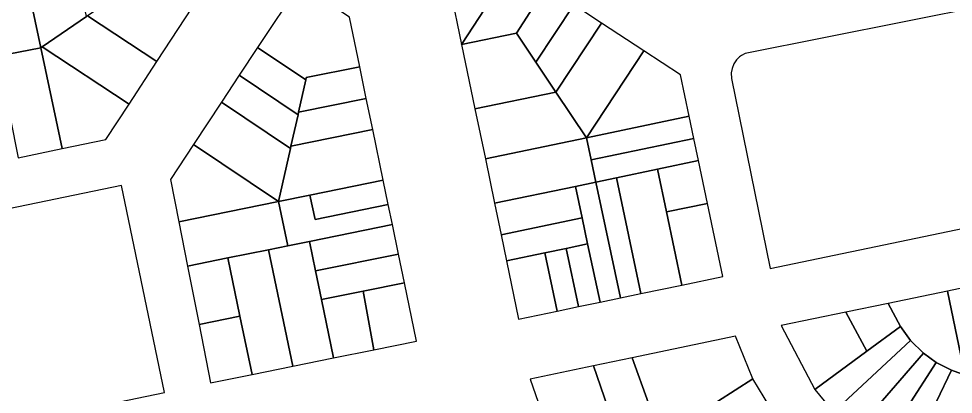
# Model space of a CAD drawing. Header units: metres. Extents: x 263639 to 269142, y 7370519 to 7372711.
# Drawn here: x 265107.5 to 265420.4, y 7371581.5 to 7371707.3 of the extents above; entities that cross this region are included whole.
import ezdxf

# ---------------------------------------------------------------- set-up
doc = ezdxf.new("R2010")
doc.units = ezdxf.units.M
doc.layers.add('LOTE', color=7, linetype='Continuous')

msp = doc.modelspace()

# ---------------------------------------------------------------- linework, layer by layer
at = {"layer": 'LOTE', "color": 7}
for points in [[(265114.93, 7371697.57), (265115.38, 7371697.87), (265130.25, 7371708.02), (265124.49, 7371735.26), (265107.7, 7371731.78), (265114.93, 7371697.57)], [(265093.51, 7371728.84), (265099.01, 7371701.82), (265100.46, 7371694.72), (265114.93, 7371697.57), (265107.7, 7371731.78), (265093.51, 7371728.84)], [(265252.06, 7371716.6), (265255.8, 7371698.63), (265273.11, 7371725.2), (265261.99, 7371732.49), (265252.06, 7371716.6)], [(265273.11, 7371725.2), (265255.8, 7371698.63), (265274.14, 7371702.45), (265284.15, 7371717.96), (265273.11, 7371725.2)], [(265165.73, 7371711.21), (265150.07, 7371721.55), (265140.77, 7371715.2), (265130.55, 7371708.23), (265153.76, 7371692.91), (265165.73, 7371711.21)], [(265218.26, 7371707.84), (265201.61, 7371719.01), (265187.48, 7371697.63), (265203.64, 7371686.8), (265203.81, 7371687.58), (265221.7, 7371691.22), (265218.26, 7371707.84)], [(265284.15, 7371717.96), (265274.14, 7371702.45), (265280.67, 7371692.72), (265293.35, 7371711.93), (265284.15, 7371717.96)], [(265293.35, 7371711.93), (265280.67, 7371692.72), (265287.37, 7371682.74), (265302.64, 7371705.85), (265293.35, 7371711.93)], [(265350.69, 7371695.67), (265349.47, 7371695.01), (265348.87, 7371694.56), (265347.79, 7371693.47), (265346.93, 7371692.15), (265346.34, 7371690.61), (265346.1, 7371689.2), (265346.21, 7371687.24), (265359.06, 7371623.6), (265518.87, 7371656.89), (265509.32, 7371674.99), (265501.05, 7371686.02), (265490.91, 7371695.38), (265476.59, 7371704.41), (265463.07, 7371709.54), (265451.44, 7371711.55), (265442.03, 7371712.36), (265431.46, 7371711.73), (265350.69, 7371695.67)], [(265153.76, 7371692.91), (265130.55, 7371708.23), (265130.25, 7371708.02), (265115.38, 7371697.87), (265144.45, 7371678.69), (265153.76, 7371692.91)], [(265302.64, 7371705.85), (265287.37, 7371682.74), (265297.63, 7371667.44), (265316.86, 7371696.53), (265302.64, 7371705.85)], [(265260.27, 7371677.1), (265287.37, 7371682.74), (265280.67, 7371692.72), (265274.14, 7371702.45), (265255.8, 7371698.63), (265260.27, 7371677.1)], [(265122.06, 7371663.8), (265114.93, 7371697.57), (265100.46, 7371694.72), (265101.82, 7371687.99), (265104.62, 7371674.26), (265107.37, 7371660.73), (265122.06, 7371663.8)], [(265136.71, 7371666.86), (265144.45, 7371678.69), (265115.38, 7371697.87), (265114.93, 7371697.57), (265122.06, 7371663.8), (265136.71, 7371666.86)], [(265201.03, 7371675.15), (265201.23, 7371676.01), (265203.64, 7371686.8), (265187.48, 7371697.63), (265181.34, 7371688.35), (265201.03, 7371675.15)], [(265329.1, 7371688.51), (265316.86, 7371696.53), (265297.63, 7371667.44), (265332.01, 7371674.64), (265329.1, 7371688.51)], [(265221.7, 7371691.22), (265203.81, 7371687.58), (265203.64, 7371686.8), (265201.23, 7371676.01), (265223.89, 7371680.62), (265221.7, 7371691.22)], [(265198.67, 7371664.56), (265201.03, 7371675.15), (265181.34, 7371688.35), (265175.36, 7371679.29), (265198.49, 7371663.78), (265198.67, 7371664.56)], [(265263.75, 7371660.35), (265297.63, 7371667.44), (265287.37, 7371682.74), (265260.27, 7371677.1), (265263.75, 7371660.35)], [(265198.49, 7371663.78), (265175.36, 7371679.29), (265166.05, 7371665.21), (265194.54, 7371646.11), (265198.49, 7371663.78)], [(265226.06, 7371670.13), (265223.89, 7371680.62), (265201.23, 7371676.01), (265201.03, 7371675.15), (265198.67, 7371664.56), (265226.06, 7371670.13)], [(265332.01, 7371674.64), (265297.63, 7371667.44), (265299.21, 7371660.01), (265333.56, 7371667.2), (265332.01, 7371674.64)], [(265205.04, 7371648.24), (265229.55, 7371653.23), (265226.06, 7371670.13), (265198.67, 7371664.56), (265198.49, 7371663.78), (265194.54, 7371646.11), (265205.04, 7371648.24)], [(265266.84, 7371645.47), (265293.93, 7371651.14), (265300.78, 7371652.57), (265299.21, 7371660.01), (265297.63, 7371667.44), (265263.75, 7371660.35), (265266.84, 7371645.47)], [(265333.56, 7371667.2), (265299.21, 7371660.01), (265300.78, 7371652.57), (265307.63, 7371654.01), (265321.34, 7371656.87), (265335.12, 7371659.76), (265333.56, 7371667.2)], [(265194.54, 7371646.11), (265166.05, 7371665.21), (265158.31, 7371653.49), (265161.11, 7371639.3), (265194.54, 7371646.11), (265194.54, 7371646.11)], [(265335.12, 7371659.76), (265321.34, 7371656.87), (265324.37, 7371642.57), (265338.12, 7371645.43), (265335.12, 7371659.76)], [(265329.55, 7371618.09), (265324.37, 7371642.57), (265321.34, 7371656.87), (265307.63, 7371654.01), (265315.85, 7371615.22), (265329.55, 7371618.09)], [(265229.55, 7371653.23), (265205.04, 7371648.24), (265206.73, 7371640.03), (265231.25, 7371645.01), (265229.55, 7371653.23)], [(265315.85, 7371615.22), (265307.63, 7371654.01), (265300.78, 7371652.57), (265309, 7371613.79), (265315.85, 7371615.22)], [(265141.97, 7371651.44), (265072.3, 7371637.05), (265086.83, 7371567.7), (265156.38, 7371582.1), (265141.97, 7371651.44)], [(265269.03, 7371634.92), (265296.17, 7371640.58), (265293.93, 7371651.14), (265266.84, 7371645.47), (265269.03, 7371634.92)], [(265309, 7371613.79), (265300.78, 7371652.57), (265293.93, 7371651.14), (265296.17, 7371640.58), (265298.01, 7371631.87), (265302.14, 7371612.35), (265309, 7371613.79)], [(265194.54, 7371646.11), (265194.54, 7371646.11), (265197.63, 7371631.24), (265204.86, 7371632.71), (265232.63, 7371638.36), (265231.25, 7371645.01), (265206.73, 7371640.03), (265205.04, 7371648.24), (265194.54, 7371646.11)], [(265194.54, 7371646.11), (265194.54, 7371646.11), (265161.11, 7371639.3), (265164.05, 7371624.41), (265177.54, 7371627.15), (265191.17, 7371629.93), (265197.63, 7371631.24), (265194.54, 7371646.11)], [(265343.24, 7371620.96), (265338.12, 7371645.43), (265324.37, 7371642.57), (265329.55, 7371618.09), (265343.24, 7371620.96)], [(265270.85, 7371626.18), (265283.69, 7371628.87), (265290.79, 7371630.36), (265298.01, 7371631.87), (265296.17, 7371640.58), (265269.03, 7371634.92), (265270.85, 7371626.18)], [(265206.92, 7371622.79), (265234.68, 7371628.44), (265232.63, 7371638.36), (265204.86, 7371632.71), (265206.92, 7371622.79)], [(265212.96, 7371593.66), (265208.91, 7371613.2), (265206.92, 7371622.79), (265204.86, 7371632.71), (265197.63, 7371631.24), (265191.17, 7371629.93), (265199.27, 7371590.87), (265212.96, 7371593.66)], [(265302.14, 7371612.35), (265298.01, 7371631.87), (265290.79, 7371630.36), (265294.92, 7371610.84), (265302.14, 7371612.35)], [(265191.17, 7371629.93), (265177.54, 7371627.15), (265181.59, 7371607.64), (265185.64, 7371588.1), (265199.27, 7371590.87), (265191.17, 7371629.93)], [(265236.66, 7371618.85), (265234.68, 7371628.44), (265206.92, 7371622.79), (265208.91, 7371613.2), (265222.82, 7371616.03), (265236.66, 7371618.85)], [(265287.82, 7371609.36), (265283.69, 7371628.87), (265270.85, 7371626.18), (265274.9, 7371606.65), (265287.82, 7371609.36)], [(265294.92, 7371610.84), (265290.79, 7371630.36), (265283.69, 7371628.87), (265287.82, 7371609.36), (265294.92, 7371610.84)], [(265177.54, 7371627.15), (265164.05, 7371624.41), (265167.9, 7371604.85), (265181.59, 7371607.64), (265177.54, 7371627.15)], [(265222.82, 7371616.03), (265226.46, 7371596.41), (265240.7, 7371599.31), (265236.66, 7371618.85), (265222.82, 7371616.03)], [(265437.29, 7371597.51), (265432.8, 7371619.02), (265418.5, 7371616.05), (265423, 7371594.45), (265437.29, 7371597.51)], [(265222.82, 7371616.03), (265208.91, 7371613.2), (265212.96, 7371593.66), (265226.46, 7371596.41), (265222.82, 7371616.03)], [(265398.6, 7371611.91), (265402.75, 7371604.19), (265406.11, 7371599.52), (265410.46, 7371595.22), (265414.73, 7371592.16), (265419.86, 7371589.58), (265424.38, 7371587.84), (265423, 7371594.45), (265418.5, 7371616.05), (265398.6, 7371611.91)], [(265384.5, 7371608.98), (265391.44, 7371595.9), (265402.75, 7371604.19), (265398.6, 7371611.91), (265384.5, 7371608.98)], [(265181.59, 7371607.64), (265167.9, 7371604.85), (265171.76, 7371585.28), (265185.64, 7371588.1), (265181.59, 7371607.64)], [(265374.02, 7371583.12), (265374.02, 7371583.12), (265391.44, 7371595.9), (265384.5, 7371608.98), (265362.85, 7371604.49), (265374.02, 7371583.12)], [(265380.35, 7371575.45), (265406.11, 7371599.52), (265402.75, 7371604.19), (265391.44, 7371595.9), (265374.02, 7371583.12), (265380.35, 7371575.45)], [(265323.68, 7371567.68), (265323.68, 7371567.68), (265353.36, 7371586.63), (265347.52, 7371600.9), (265312.92, 7371593.69), (265318.35, 7371578.56), (265323.68, 7371567.68)], [(265387.4, 7371568.61), (265410.46, 7371595.22), (265406.11, 7371599.52), (265380.35, 7371575.45), (265387.4, 7371568.61)], [(265312.92, 7371593.69), (265299.95, 7371590.99), (265306.02, 7371573.45), (265318.35, 7371578.56), (265312.92, 7371593.69)], [(265395.69, 7371562.66), (265414.73, 7371592.16), (265410.46, 7371595.22), (265387.4, 7371568.61), (265395.69, 7371562.66)], [(265286.19, 7371565.23), (265306.02, 7371573.45), (265299.95, 7371590.99), (265278.77, 7371586.58), (265286, 7371565.63), (265286.19, 7371565.23)], [(265404.79, 7371558.06), (265404.79, 7371558.06), (265419.86, 7371589.58), (265414.73, 7371592.16), (265395.69, 7371562.66), (265404.79, 7371558.06)], [(265423.34, 7371551.15), (265430.33, 7371586.01), (265424.38, 7371587.84), (265419.86, 7371589.58), (265404.79, 7371558.06), (265423.34, 7371551.15)], [(265330.68, 7371555.99), (265330.68, 7371555.99), (265332.3, 7371553.61), (265360.86, 7371574.21), (265353.36, 7371586.63), (265323.68, 7371567.68), (265330.68, 7371555.99)]]:
    msp.add_lwpolyline(points, close=True, dxfattribs=at)

doc.saveas('drawing.dxf')
